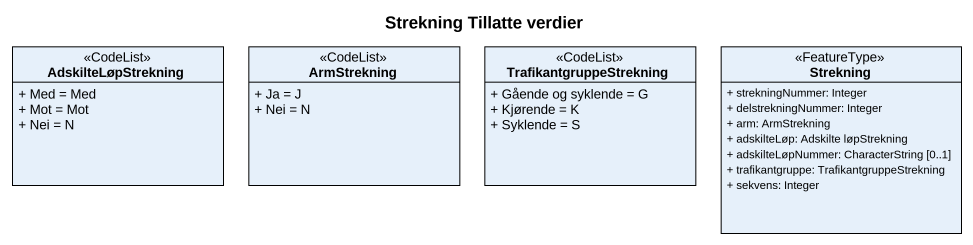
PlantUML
@startuml
title Strekning Tillatte verdier
hide circle
hide empty members
skinparam classAttributeIconSize 0
class AdskilteLøpStrekning <<CodeList>> {
  + Med = Med
  + Mot = Mot
  + Nei = N
}
class ArmStrekning <<CodeList>> {
  + Ja = J
  + Nei = N
}
class TrafikantgruppeStrekning <<CodeList>> {
  + Gående og syklende = G
  + Kjørende = K
  + Syklende = S
}
class Strekning <<FeatureType>> {
  + strekningNummer: Integer
  + delstrekningNummer: Integer
  + arm: ArmStrekning
  + adskilteLøp: Adskilte løpStrekning
  + adskilteLøpNummer: CharacterString [0..1]
  + trafikantgruppe: TrafikantgruppeStrekning
  + sekvens: Integer
}
@enduml
